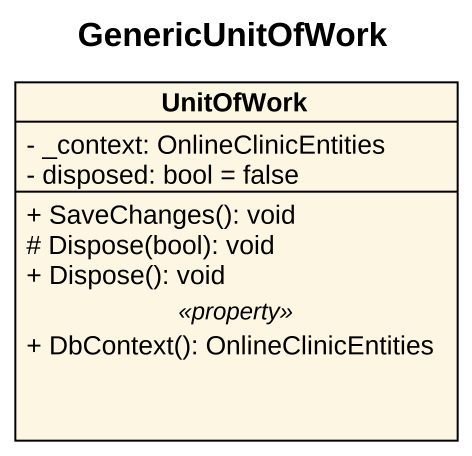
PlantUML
@startuml
title GenericUnitOfWork
hide circle
hide empty members
skinparam classAttributeIconSize 0
class UnitOfWork {
  - _context: OnlineClinicEntities
  - disposed: bool = false
  --
  + SaveChanges(): void
  # Dispose(bool): void
  + Dispose(): void
  .. <<property>> ..
  + DbContext(): OnlineClinicEntities
}
@enduml
